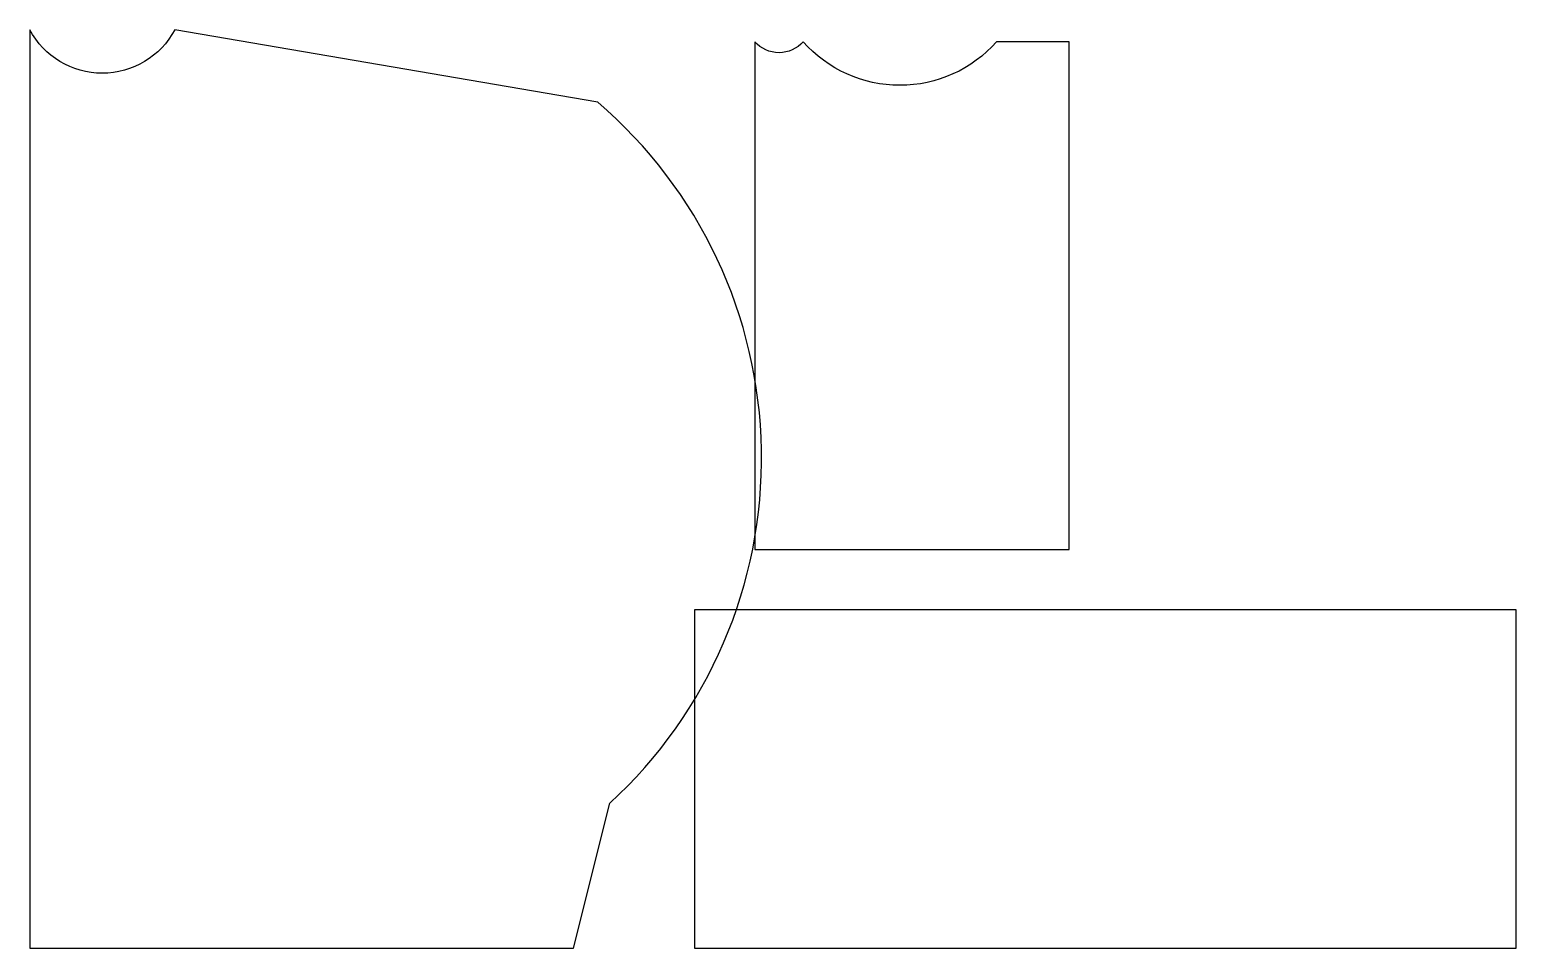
# Model space of a CAD drawing. Header units: metres. Extents: x 50 to 1280, y 50 to 810.
import ezdxf

# ---------------------------------------------------------------- set-up
doc = ezdxf.new("R2010")
doc.units = ezdxf.units.M

msp = doc.modelspace()

# ---------------------------------------------------------------- linework, layer by layer
at = {"layer": 'DELANTERO'}
msp.add_lwpolyline([(50, 50), (500, 50), (530, 170, 0.45), (520, 750), (170, 810, -0.6), (50, 810)], format="xyb", close=True, dxfattribs=at)
at = {"layer": 'ESPALDA'}
msp.add_lwpolyline([(600, 50), (1280, 50), (1280, 330), (600, 330)], close=True, dxfattribs=at)
at = {"layer": 'MANGA'}
msp.add_lwpolyline([(650, 380), (910, 380), (910, 800), (850, 800, -0.45), (690, 800, -0.45), (650, 800)], format="xyb", close=True, dxfattribs=at)

doc.saveas('drawing.dxf')
